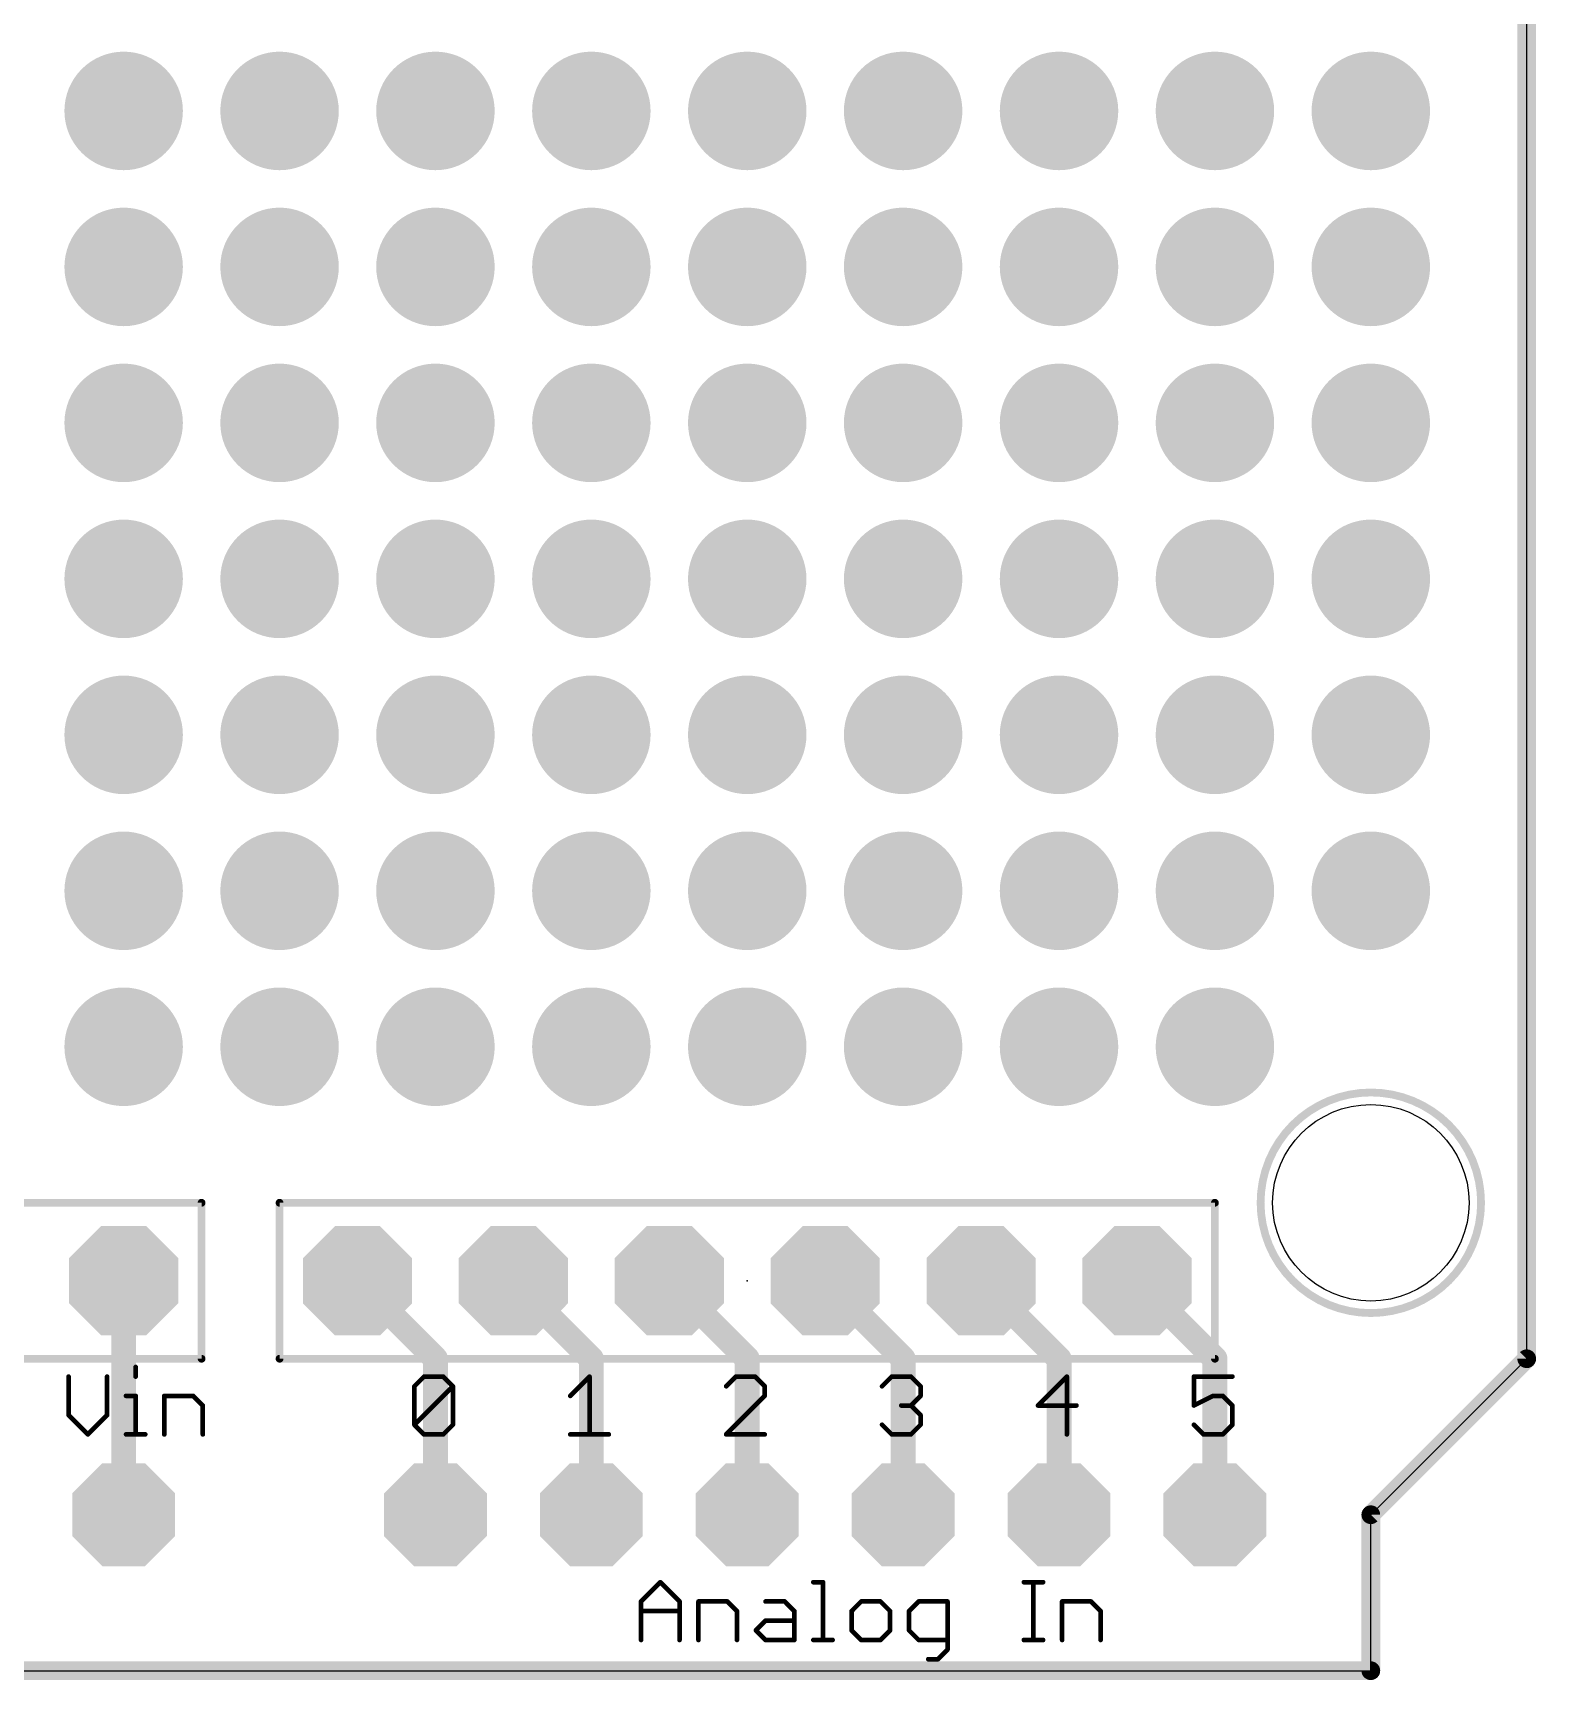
# Model space of a CAD drawing. Extents: x -4.4 to 68.7, y -2.2 to 55.1.
# Drawn here: x 44.24 to 68.73, y -0.15 to 26.67 of the extents above; entities that cross this region are included whole.
import ezdxf

# ---------------------------------------------------------------- set-up
doc = ezdxf.new("R2010")
doc.units = 0
for name, color, linetype in [('16', 132, 'CONTINUOUS'), ('17', 110, 'CONTINUOUS'), ('18', 110, 'CONTINUOUS'), ('20', 53, 'CONTINUOUS'), ('21', 40, 'CONTINUOUS'), ('23', 53, 'CONTINUOUS'), ('51', 253, 'CONTINUOUS')]:
    doc.layers.add(name, color=color, linetype=linetype)

# ---------------------------------------------------------------- blocks, each defined once
blk = doc.blocks.new('RECT')
blk.add_solid([(-0.5, -0.5), (0.5, -0.5), (-0.5, 0.5), (0.5, 0.5)])
blk = doc.blocks.new('OCTAGONP')
at = {"const_width": 0.5}
blk.add_lwpolyline([(-0.25, -0.1036), (-0.25, 0.1036), (-0.1036, 0.25), (0.1036, 0.25), (0.25, 0.1036), (0.25, -0.1036), (0.1036, -0.25), (-0.1036, -0.25), (-0.25, -0.1036), (-0.25, 0.1036)], dxfattribs=at)
blk = doc.blocks.new('ROUNDV')
at = {"const_width": 0.5}
blk.add_lwpolyline([(0, -0.25, 1), (0, 0.25, 1), (0, -0.25)], format="xyb", dxfattribs=at)

msp = doc.modelspace()

# ---------------------------------------------------------------- linework, layer by layer
at = {"layer": '16'}
for points, const_width in [([(68.58, 5.08), (68.58, 37.846)], 0.3048), ([(45.72, 2.54), (45.72, 6.35)], 0.4064), ([(50.8, 5.08), (49.53, 6.35)], 0.4064), ([(53.34, 5.08), (52.07, 6.35)], 0.4064), ([(55.88, 5.08), (54.61, 6.35)], 0.4064), ([(58.42, 5.08), (57.15, 6.35)], 0.4064), ([(60.96, 5.08), (59.69, 6.35)], 0.4064), ([(63.5, 5.08), (62.23, 6.35)], 0.4064), ([(50.8, 2.54), (50.8, 5.08)], 0.4064), ([(53.34, 2.54), (53.34, 5.08)], 0.4064), ([(55.88, 2.54), (55.88, 5.08)], 0.4064), ([(58.42, 2.54), (58.42, 5.08)], 0.4064), ([(60.96, 2.54), (60.96, 5.08)], 0.4064), ([(63.5, 2.54), (63.5, 5.08)], 0.4064), ([(66.04, 2.54), (68.58, 5.08)], 0.3048), ([(66.04, 0), (66.04, 2.54)], 0.3048), ([(0, 0), (66.04, 0)], 0.3048)]:
    msp.add_lwpolyline(points, dxfattribs=dict(at, const_width=const_width))
for points, const_width in [([(45.8216, 6.35, 1), (45.6184, 6.35)], 0.2032), ([(49.6018, 6.4218, 1), (49.4582, 6.2782)], 0.2032), ([(52.1418, 6.4218, 1), (51.9982, 6.2782)], 0.2032), ([(54.6818, 6.4218, 1), (54.5382, 6.2782)], 0.2032), ([(57.2218, 6.4218, 1), (57.0782, 6.2782)], 0.2032), ([(59.7618, 6.4218, 1), (59.6182, 6.2782)], 0.2032), ([(62.3018, 6.4218, 1), (62.1582, 6.2782)], 0.2032), ([(50.9016, 5.08, 1), (50.6984, 5.08)], 0.2032), ([(50.7282, 5.0082, 1), (50.8718, 5.1518)], 0.2032), ([(53.4416, 5.08, 1), (53.2384, 5.08)], 0.2032), ([(53.2682, 5.0082, 1), (53.4118, 5.1518)], 0.2032), ([(55.9816, 5.08, 1), (55.7784, 5.08)], 0.2032), ([(55.8082, 5.0082, 1), (55.9518, 5.1518)], 0.2032), ([(58.5216, 5.08, 1), (58.3184, 5.08)], 0.2032), ([(58.3482, 5.0082, 1), (58.4918, 5.1518)], 0.2032), ([(61.0616, 5.08, 1), (60.8584, 5.08)], 0.2032), ([(60.8882, 5.0082, 1), (61.0318, 5.1518)], 0.2032), ([(63.6016, 5.08, 1), (63.3984, 5.08)], 0.2032), ([(63.4282, 5.0082, 1), (63.5718, 5.1518)], 0.2032), ([(68.5038, 5.08, 1), (68.6562, 5.08)], 0.1524), ([(68.6339, 5.0261, 1), (68.5261, 5.1339)], 0.1524), ([(66.1162, 2.54, 1), (65.9638, 2.54)], 0.1524), ([(45.6184, 2.54, 1), (45.8216, 2.54)], 0.2032), ([(50.6984, 2.54, 1), (50.9016, 2.54)], 0.2032), ([(53.2384, 2.54, 1), (53.4416, 2.54)], 0.2032), ([(55.7784, 2.54, 1), (55.9816, 2.54)], 0.2032), ([(58.3184, 2.54, 1), (58.5216, 2.54)], 0.2032), ([(60.8584, 2.54, 1), (61.0616, 2.54)], 0.2032), ([(63.3984, 2.54, 1), (63.6016, 2.54)], 0.2032), ([(65.9861, 2.5939, 1), (66.0939, 2.4861)], 0.1524), ([(65.9638, 0, 1), (66.1162, 0)], 0.1524), ([(66.04, -0.0762, 1), (66.04, 0.0762)], 0.1524)]:
    msp.add_lwpolyline(points, format="xyb", dxfattribs=dict(at, const_width=const_width))
at = {"layer": '20'}
for p, q in [((68.58, 5.08), (68.58, 37.846)), ((66.04, 2.54), (68.58, 5.08)), ((66.04, 0), (66.04, 2.54)), ((0, 0), (66.04, 0))]:
    msp.add_line(p, q, dxfattribs=at)
msp.add_circle((66.04, 7.62), 1.6, dxfattribs=at)
at = {"layer": '21'}
for points, const_width in [([(26.67, 7.62), (46.99, 7.62)], 0.127), ([(46.99, 7.62), (46.99, 5.08)], 0.127), ([(48.26, 7.62), (63.5, 7.62)], 0.127), ([(48.26, 5.08), (48.26, 7.62)], 0.127), ([(63.5, 7.62), (63.5, 5.08)], 0.127), ([(46.99, 5.08), (26.67, 5.08)], 0.127), ([(63.5, 5.08), (48.26, 5.08)], 0.127), ([(45.9157, 4.9455), (45.9157, 4.7887)], 0.0762), ([(44.8234, 4.7887), (44.8234, 4.1616)], 0.0762), ([(45.4505, 4.1616), (45.4505, 4.7887)], 0.0762), ([(50.4571, 4.6319), (50.6139, 4.7887)], 0.0762), ([(50.4571, 4.0049), (50.4571, 4.6319)], 0.0762), ([(50.4571, 4.0049), (51.0842, 4.6319)], 0.0762), ([(50.6139, 4.7887), (50.9274, 4.7887)], 0.0762), ([(50.9274, 4.7887), (51.0842, 4.6319)], 0.0762), ([(51.0842, 4.6319), (51.0842, 4.0049)], 0.0762), ([(52.9971, 4.4752), (53.3106, 4.7887)], 0.0762), ([(53.3106, 4.7887), (53.3106, 3.8481)], 0.0762), ([(55.6939, 4.7887), (55.5371, 4.6319)], 0.0762), ([(56.0074, 4.7887), (55.6939, 4.7887)], 0.0762), ([(56.1642, 4.6319), (56.0074, 4.7887)], 0.0762), ([(56.1642, 4.4752), (56.1642, 4.6319)], 0.0762), ([(58.0771, 4.6319), (58.2339, 4.7887)], 0.0762), ([(58.2339, 4.7887), (58.5474, 4.7887)], 0.0762), ([(58.5474, 4.7887), (58.7042, 4.6319)], 0.0762), ([(58.7042, 4.6319), (58.7042, 4.4752)], 0.0762), ([(61.0874, 4.7887), (60.6171, 4.3184)], 0.0762), ([(61.0874, 3.8481), (61.0874, 4.7887)], 0.0762), ([(63.7842, 4.7887), (63.1571, 4.7887)], 0.0762), ([(63.1571, 4.7887), (63.1571, 4.3184)], 0.0762), ([(45.7589, 4.4752), (45.9157, 4.4752)], 0.0762), ([(45.9157, 4.4752), (45.9157, 3.8481)], 0.0762), ([(46.3826, 3.8481), (46.3826, 4.4752)], 0.0762), ([(46.3826, 4.4752), (46.8529, 4.4752)], 0.0762), ([(46.8529, 4.4752), (47.0097, 4.3184)], 0.0762), ([(47.0097, 4.3184), (47.0097, 3.8481)], 0.0762), ([(55.5371, 3.8481), (56.1642, 4.4752)], 0.0762), ([(58.5474, 4.3184), (58.3906, 4.3184)], 0.0762), ([(58.7042, 4.4752), (58.5474, 4.3184)], 0.0762), ([(58.5474, 4.3184), (58.7042, 4.1616)], 0.0762), ([(60.6171, 4.3184), (61.2442, 4.3184)], 0.0762), ([(63.1571, 4.3184), (63.4706, 4.4752)], 0.0762), ([(63.4706, 4.4752), (63.6274, 4.4752)], 0.0762), ([(63.6274, 4.4752), (63.7842, 4.3184)], 0.0762), ([(63.7842, 4.3184), (63.7842, 4.0049)], 0.0762), ([(44.8234, 4.1616), (45.1369, 3.8481)], 0.0762), ([(45.1369, 3.8481), (45.4505, 4.1616)], 0.0762), ([(50.6139, 3.8481), (50.4571, 4.0049)], 0.0762), ([(51.0842, 4.0049), (50.9274, 3.8481)], 0.0762), ([(58.2339, 3.8481), (58.0771, 4.0049)], 0.0762), ([(58.7042, 4.0049), (58.5474, 3.8481)], 0.0762), ([(58.7042, 4.1616), (58.7042, 4.0049)], 0.0762), ([(63.3139, 3.8481), (63.1571, 4.0049)], 0.0762), ([(63.7842, 4.0049), (63.6274, 3.8481)], 0.0762), ([(45.7589, 3.8481), (46.0725, 3.8481)], 0.0762), ([(50.9274, 3.8481), (50.6139, 3.8481)], 0.0762), ([(52.9971, 3.8481), (53.6242, 3.8481)], 0.0762), ([(56.1642, 3.8481), (55.5371, 3.8481)], 0.0762), ([(58.5474, 3.8481), (58.2339, 3.8481)], 0.0762), ([(63.6274, 3.8481), (63.3139, 3.8481)], 0.0762), ([(54.1502, 1.1275), (54.4637, 1.441)], 0.0762), ([(54.4637, 1.441), (54.7773, 1.1275)], 0.0762), ([(56.9568, 1.441), (57.1135, 1.441)], 0.0762), ([(57.1135, 1.441), (57.1135, 0.5004)], 0.0762), ([(60.387, 1.441), (60.7005, 1.441)], 0.0762), ([(60.5438, 0.5004), (60.5438, 1.441)], 0.0762), ([(54.1502, 0.5004), (54.1502, 1.1275)], 0.0762), ([(54.7773, 1.1275), (54.7773, 0.5004)], 0.0762), ([(55.0857, 0.5004), (55.0857, 1.1275)], 0.0762), ([(55.0857, 1.1275), (55.556, 1.1275)], 0.0762), ([(55.556, 1.1275), (55.7128, 0.9707)], 0.0762), ([(56.178, 1.1275), (56.4915, 1.1275)], 0.0762), ([(56.4915, 1.1275), (56.6483, 0.9707)], 0.0762), ([(57.7372, 1.1275), (57.5804, 0.9707)], 0.0762), ([(58.0507, 1.1275), (57.7372, 1.1275)], 0.0762), ([(58.2075, 0.9707), (58.0507, 1.1275)], 0.0762), ([(58.6727, 1.1275), (58.516, 0.9707)], 0.0762), ([(59.143, 1.1275), (58.6727, 1.1275)], 0.0762), ([(59.143, 0.3436), (59.143, 1.1275)], 0.0762), ([(61.0107, 0.5004), (61.0107, 1.1275)], 0.0762), ([(61.0107, 1.1275), (61.481, 1.1275)], 0.0762), ([(61.481, 1.1275), (61.6377, 0.9707)], 0.0762), ([(54.1502, 0.9707), (54.7773, 0.9707)], 0.0762), ([(55.7128, 0.9707), (55.7128, 0.5004)], 0.0762), ([(56.0212, 0.6572), (56.178, 0.8139)], 0.0762), ([(56.178, 0.8139), (56.6483, 0.8139)], 0.0762), ([(56.6483, 0.9707), (56.6483, 0.5004)], 0.0762), ([(57.5804, 0.9707), (57.5804, 0.6572)], 0.0762), ([(58.2075, 0.6572), (58.2075, 0.9707)], 0.0762), ([(58.516, 0.9707), (58.516, 0.6572)], 0.0762), ([(61.6377, 0.9707), (61.6377, 0.5004)], 0.0762), ([(56.178, 0.5004), (56.0212, 0.6572)], 0.0762), ([(56.6483, 0.5004), (56.178, 0.5004)], 0.0762), ([(56.9568, 0.5004), (57.2703, 0.5004)], 0.0762), ([(57.5804, 0.6572), (57.7372, 0.5004)], 0.0762), ([(57.7372, 0.5004), (58.0507, 0.5004)], 0.0762), ([(58.0507, 0.5004), (58.2075, 0.6572)], 0.0762), ([(58.516, 0.6572), (58.6727, 0.5004)], 0.0762), ([(58.6727, 0.5004), (59.143, 0.5004)], 0.0762), ([(60.387, 0.5004), (60.7005, 0.5004)], 0.0762), ([(58.9863, 0.1869), (59.143, 0.3436)], 0.0762), ([(58.8295, 0.1869), (58.9863, 0.1869)], 0.0762)]:
    msp.add_lwpolyline(points, dxfattribs=dict(at, const_width=const_width))
for points, const_width in [([(47.0218, 7.62, 1), (46.9582, 7.62)], 0.0635), ([(46.99, 7.5883, 1), (46.99, 7.6517)], 0.0635), ([(48.2918, 7.62, 1), (48.2283, 7.62)], 0.0635), ([(48.26, 7.6517, 1), (48.26, 7.5883)], 0.0635), ([(63.5318, 7.62, 1), (63.4682, 7.62)], 0.0635), ([(63.5, 7.5883, 1), (63.5, 7.6517)], 0.0635), ([(46.9582, 5.08, 1), (47.0218, 5.08)], 0.0635), ([(46.99, 5.0483, 1), (46.99, 5.1117)], 0.0635), ([(48.26, 5.1117, 1), (48.26, 5.0483)], 0.0635), ([(48.2283, 5.08, 1), (48.2918, 5.08)], 0.0635), ([(63.4682, 5.08, 1), (63.5318, 5.08)], 0.0635), ([(63.5, 5.0483, 1), (63.5, 5.1117)], 0.0635), ([(45.9347, 4.9455, 1), (45.8966, 4.9455)], 0.0381), ([(44.8424, 4.7887, 1), (44.8043, 4.7887)], 0.0381), ([(45.4695, 4.7887, 1), (45.4314, 4.7887)], 0.0381), ([(45.8966, 4.7887, 1), (45.9347, 4.7887)], 0.0381), ([(50.4762, 4.6319, 1), (50.4381, 4.6319)], 0.0381), ([(50.4436, 4.6454, 1), (50.4706, 4.6185)], 0.0381), ([(50.6139, 4.8078, 1), (50.6139, 4.7697)], 0.0381), ([(50.6273, 4.7752, 1), (50.6004, 4.8022)], 0.0381), ([(50.9409, 4.8022, 1), (50.9139, 4.7752)], 0.0381), ([(50.9274, 4.7697, 1), (50.9274, 4.8078)], 0.0381), ([(51.1032, 4.6319, 1), (51.0651, 4.6319)], 0.0381), ([(51.0976, 4.6185, 1), (51.0707, 4.6454)], 0.0381), ([(51.0707, 4.6185, 1), (51.0976, 4.6454)], 0.0381), ([(53.3297, 4.7887, 1), (53.2916, 4.7887)], 0.0381), ([(53.3241, 4.7752, 1), (53.2972, 4.8022)], 0.0381), ([(55.5236, 4.6454, 1), (55.5506, 4.6185)], 0.0381), ([(55.6939, 4.8078, 1), (55.6939, 4.7697)], 0.0381), ([(55.7073, 4.7752, 1), (55.6804, 4.8022)], 0.0381), ([(56.0209, 4.8022, 1), (55.9939, 4.7752)], 0.0381), ([(56.0074, 4.7697, 1), (56.0074, 4.8078)], 0.0381), ([(56.1832, 4.6319, 1), (56.1451, 4.6319)], 0.0381), ([(56.1507, 4.6185, 1), (56.1776, 4.6454)], 0.0381), ([(58.0636, 4.6454, 1), (58.0906, 4.6185)], 0.0381), ([(58.2339, 4.8078, 1), (58.2339, 4.7697)], 0.0381), ([(58.2473, 4.7752, 1), (58.2204, 4.8022)], 0.0381), ([(58.5609, 4.8022, 1), (58.5339, 4.7752)], 0.0381), ([(58.5474, 4.7697, 1), (58.5474, 4.8078)], 0.0381), ([(58.7232, 4.6319, 1), (58.6851, 4.6319)], 0.0381), ([(58.6907, 4.6185, 1), (58.7176, 4.6454)], 0.0381), ([(61.1065, 4.7887, 1), (61.0684, 4.7887)], 0.0381), ([(61.1009, 4.7752, 1), (61.0739, 4.8022)], 0.0381), ([(63.1761, 4.7887, 1), (63.138, 4.7887)], 0.0381), ([(63.1571, 4.8078, 1), (63.1571, 4.7697)], 0.0381), ([(63.7842, 4.7697, 1), (63.7842, 4.8078)], 0.0381), ([(45.7589, 4.4942, 1), (45.7589, 4.4561)], 0.0381), ([(45.9347, 4.4752, 1), (45.8966, 4.4752)], 0.0381), ([(45.9157, 4.4561, 1), (45.9157, 4.4942)], 0.0381), ([(46.4016, 4.4752, 1), (46.3635, 4.4752)], 0.0381), ([(46.3826, 4.4942, 1), (46.3826, 4.4561)], 0.0381), ([(46.8664, 4.4886, 1), (46.8394, 4.4617)], 0.0381), ([(46.8529, 4.4561, 1), (46.8529, 4.4942)], 0.0381), ([(47.0287, 4.3184, 1), (46.9906, 4.3184)], 0.0381), ([(46.9962, 4.3049, 1), (47.0231, 4.3319)], 0.0381), ([(52.9836, 4.4886, 1), (53.0106, 4.4617)], 0.0381), ([(56.1451, 4.4752, 1), (56.1832, 4.4752)], 0.0381), ([(56.1776, 4.4617, 1), (56.1507, 4.4886)], 0.0381), ([(58.3906, 4.3375, 1), (58.3906, 4.2994)], 0.0381), ([(58.5609, 4.3319, 1), (58.5339, 4.3049)], 0.0381), ([(58.5339, 4.3319, 1), (58.5609, 4.3049)], 0.0381), ([(58.5474, 4.2994, 1), (58.5474, 4.3375)], 0.0381), ([(58.6851, 4.4752, 1), (58.7232, 4.4752)], 0.0381), ([(58.7176, 4.4617, 1), (58.6907, 4.4886)], 0.0381), ([(60.6171, 4.3375, 1), (60.6171, 4.2994)], 0.0381), ([(60.6036, 4.3319, 1), (60.6306, 4.3049)], 0.0381), ([(61.2442, 4.2994, 1), (61.2442, 4.3375)], 0.0381), ([(63.138, 4.3184, 1), (63.1761, 4.3184)], 0.0381), ([(63.1486, 4.3354, 1), (63.1656, 4.3014)], 0.0381), ([(63.4706, 4.4942, 1), (63.4706, 4.4561)], 0.0381), ([(63.4792, 4.4581, 1), (63.4621, 4.4922)], 0.0381), ([(63.6409, 4.4886, 1), (63.6139, 4.4617)], 0.0381), ([(63.6274, 4.4561, 1), (63.6274, 4.4942)], 0.0381), ([(63.8032, 4.3184, 1), (63.7651, 4.3184)], 0.0381), ([(63.7707, 4.3049, 1), (63.7976, 4.3319)], 0.0381), ([(44.8043, 4.1616, 1), (44.8424, 4.1616)], 0.0381), ([(44.8369, 4.1751, 1), (44.8099, 4.1482)], 0.0381), ([(45.4314, 4.1616, 1), (45.4695, 4.1616)], 0.0381), ([(45.4639, 4.1482, 1), (45.437, 4.1751)], 0.0381), ([(50.4706, 4.0183, 1), (50.4436, 3.9914)], 0.0381), ([(50.4436, 4.0183, 1), (50.4706, 3.9914)], 0.0381), ([(50.4381, 4.0049, 1), (50.4762, 4.0049)], 0.0381), ([(51.0651, 4.0049, 1), (51.1032, 4.0049)], 0.0381), ([(51.0976, 3.9914, 1), (51.0707, 4.0183)], 0.0381), ([(58.0906, 4.0183, 1), (58.0636, 3.9914)], 0.0381), ([(58.7232, 4.1616, 1), (58.6851, 4.1616)], 0.0381), ([(58.6851, 4.0049, 1), (58.7232, 4.0049)], 0.0381), ([(58.6907, 4.1482, 1), (58.7176, 4.1751)], 0.0381), ([(58.7176, 3.9914, 1), (58.6907, 4.0183)], 0.0381), ([(63.1706, 4.0183, 1), (63.1436, 3.9914)], 0.0381), ([(63.7651, 4.0049, 1), (63.8032, 4.0049)], 0.0381), ([(63.7976, 3.9914, 1), (63.7707, 4.0183)], 0.0381), ([(45.1235, 3.8616, 1), (45.1504, 3.8346)], 0.0381), ([(45.1235, 3.8346, 1), (45.1504, 3.8616)], 0.0381), ([(45.7589, 3.8672, 1), (45.7589, 3.8291)], 0.0381), ([(45.8966, 3.8481, 1), (45.9347, 3.8481)], 0.0381), ([(46.0725, 3.8291, 1), (46.0725, 3.8672)], 0.0381), ([(46.3635, 3.8481, 1), (46.4016, 3.8481)], 0.0381), ([(46.9906, 3.8481, 1), (47.0287, 3.8481)], 0.0381), ([(50.6139, 3.8672, 1), (50.6139, 3.8291)], 0.0381), ([(50.6004, 3.8346, 1), (50.6273, 3.8616)], 0.0381), ([(50.9139, 3.8616, 1), (50.9409, 3.8346)], 0.0381), ([(50.9274, 3.8291, 1), (50.9274, 3.8672)], 0.0381), ([(52.9971, 3.8672, 1), (52.9971, 3.8291)], 0.0381), ([(53.2916, 3.8481, 1), (53.3297, 3.8481)], 0.0381), ([(53.6242, 3.8291, 1), (53.6242, 3.8672)], 0.0381), ([(55.5371, 3.8672, 1), (55.5371, 3.8291)], 0.0381), ([(55.5236, 3.8616, 1), (55.5506, 3.8346)], 0.0381), ([(56.1642, 3.8291, 1), (56.1642, 3.8672)], 0.0381), ([(58.2339, 3.8672, 1), (58.2339, 3.8291)], 0.0381), ([(58.2204, 3.8346, 1), (58.2473, 3.8616)], 0.0381), ([(58.5339, 3.8616, 1), (58.5609, 3.8346)], 0.0381), ([(58.5474, 3.8291, 1), (58.5474, 3.8672)], 0.0381), ([(61.0684, 3.8481, 1), (61.1065, 3.8481)], 0.0381), ([(63.3139, 3.8672, 1), (63.3139, 3.8291)], 0.0381), ([(63.3004, 3.8346, 1), (63.3273, 3.8616)], 0.0381), ([(63.6139, 3.8616, 1), (63.6409, 3.8346)], 0.0381), ([(63.6274, 3.8291, 1), (63.6274, 3.8672)], 0.0381), ([(54.4772, 1.4545, 1), (54.4503, 1.4275)], 0.0381), ([(54.4772, 1.4275, 1), (54.4503, 1.4545)], 0.0381), ([(56.9568, 1.4601, 1), (56.9568, 1.422)], 0.0381), ([(57.1326, 1.441, 1), (57.0945, 1.441)], 0.0381), ([(57.1135, 1.422, 1), (57.1135, 1.4601)], 0.0381), ([(60.387, 1.4601, 1), (60.387, 1.422)], 0.0381), ([(60.5628, 1.441, 1), (60.5247, 1.441)], 0.0381), ([(60.7005, 1.422, 1), (60.7005, 1.4601)], 0.0381), ([(54.1693, 1.1275, 1), (54.1312, 1.1275)], 0.0381), ([(54.1367, 1.1409, 1), (54.1637, 1.114)], 0.0381), ([(54.7963, 1.1275, 1), (54.7582, 1.1275)], 0.0381), ([(54.7638, 1.114, 1), (54.7907, 1.1409)], 0.0381), ([(55.1048, 1.1275, 1), (55.0667, 1.1275)], 0.0381), ([(55.0857, 1.1465, 1), (55.0857, 1.1084)], 0.0381), ([(55.5695, 1.1409, 1), (55.5425, 1.114)], 0.0381), ([(55.556, 1.1084, 1), (55.556, 1.1465)], 0.0381), ([(56.178, 1.1465, 1), (56.178, 1.1084)], 0.0381), ([(56.505, 1.1409, 1), (56.4781, 1.114)], 0.0381), ([(56.4915, 1.1084, 1), (56.4915, 1.1465)], 0.0381), ([(57.7372, 1.1465, 1), (57.7372, 1.1084)], 0.0381), ([(57.7507, 1.114, 1), (57.7237, 1.1409)], 0.0381), ([(58.0642, 1.1409, 1), (58.0373, 1.114)], 0.0381), ([(58.0507, 1.1084, 1), (58.0507, 1.1465)], 0.0381), ([(58.6727, 1.1465, 1), (58.6727, 1.1084)], 0.0381), ([(58.6862, 1.114, 1), (58.6592, 1.1409)], 0.0381), ([(59.1621, 1.1275, 1), (59.124, 1.1275)], 0.0381), ([(59.143, 1.1084, 1), (59.143, 1.1465)], 0.0381), ([(61.0297, 1.1275, 1), (60.9916, 1.1275)], 0.0381), ([(61.0107, 1.1465, 1), (61.0107, 1.1084)], 0.0381), ([(61.4944, 1.1409, 1), (61.4675, 1.114)], 0.0381), ([(61.481, 1.1084, 1), (61.481, 1.1465)], 0.0381), ([(54.1502, 0.9898, 1), (54.1502, 0.9516)], 0.0381), ([(54.7773, 0.9516, 1), (54.7773, 0.9898)], 0.0381), ([(55.7318, 0.9707, 1), (55.6937, 0.9707)], 0.0381), ([(55.6993, 0.9572, 1), (55.7263, 0.9842)], 0.0381), ([(56.178, 0.833, 1), (56.178, 0.7949)], 0.0381), ([(56.1915, 0.8005, 1), (56.1645, 0.8274)], 0.0381), ([(56.6674, 0.9707, 1), (56.6293, 0.9707)], 0.0381), ([(56.6348, 0.9572, 1), (56.6618, 0.9842)], 0.0381), ([(56.6483, 0.7949, 1), (56.6483, 0.833)], 0.0381), ([(57.5995, 0.9707, 1), (57.5614, 0.9707)], 0.0381), ([(57.567, 0.9842, 1), (57.5939, 0.9572)], 0.0381), ([(58.2266, 0.9707, 1), (58.1885, 0.9707)], 0.0381), ([(58.194, 0.9572, 1), (58.221, 0.9842)], 0.0381), ([(58.535, 0.9707, 1), (58.4969, 0.9707)], 0.0381), ([(58.5025, 0.9842, 1), (58.5294, 0.9572)], 0.0381), ([(61.6568, 0.9707, 1), (61.6187, 0.9707)], 0.0381), ([(61.6243, 0.9572, 1), (61.6512, 0.9842)], 0.0381), ([(56.0347, 0.6706, 1), (56.0078, 0.6437)], 0.0381), ([(56.0078, 0.6706, 1), (56.0347, 0.6437)], 0.0381), ([(56.178, 0.5195, 1), (56.178, 0.4814)], 0.0381), ([(56.6483, 0.4814, 1), (56.6483, 0.5195)], 0.0381), ([(56.9568, 0.5195, 1), (56.9568, 0.4814)], 0.0381), ([(57.2703, 0.4814, 1), (57.2703, 0.5195)], 0.0381), ([(57.5614, 0.6572, 1), (57.5995, 0.6572)], 0.0381), ([(57.5939, 0.6706, 1), (57.567, 0.6437)], 0.0381), ([(57.7372, 0.5195, 1), (57.7372, 0.4814)], 0.0381), ([(58.0507, 0.4814, 1), (58.0507, 0.5195)], 0.0381), ([(58.1885, 0.6572, 1), (58.2266, 0.6572)], 0.0381), ([(58.221, 0.6437, 1), (58.194, 0.6706)], 0.0381), ([(58.4969, 0.6572, 1), (58.535, 0.6572)], 0.0381), ([(58.5294, 0.6706, 1), (58.5025, 0.6437)], 0.0381), ([(58.6727, 0.5195, 1), (58.6727, 0.4814)], 0.0381), ([(59.143, 0.4814, 1), (59.143, 0.5195)], 0.0381), ([(60.387, 0.5195, 1), (60.387, 0.4814)], 0.0381), ([(60.7005, 0.4814, 1), (60.7005, 0.5195)], 0.0381), ([(54.1312, 0.5004, 1), (54.1693, 0.5004)], 0.0381), ([(54.7582, 0.5004, 1), (54.7963, 0.5004)], 0.0381), ([(55.0667, 0.5004, 1), (55.1048, 0.5004)], 0.0381), ([(55.6937, 0.5004, 1), (55.7318, 0.5004)], 0.0381), ([(56.1645, 0.4869, 1), (56.1915, 0.5139)], 0.0381), ([(56.6293, 0.5004, 1), (56.6674, 0.5004)], 0.0381), ([(57.0945, 0.5004, 1), (57.1326, 0.5004)], 0.0381), ([(57.7237, 0.4869, 1), (57.7507, 0.5139)], 0.0381), ([(58.0373, 0.5139, 1), (58.0642, 0.4869)], 0.0381), ([(58.6592, 0.4869, 1), (58.6862, 0.5139)], 0.0381), ([(59.124, 0.3436, 1), (59.1621, 0.3436)], 0.0381), ([(59.1565, 0.3302, 1), (59.1296, 0.3571)], 0.0381), ([(60.5247, 0.5004, 1), (60.5628, 0.5004)], 0.0381), ([(60.9916, 0.5004, 1), (61.0297, 0.5004)], 0.0381), ([(61.6187, 0.5004, 1), (61.6568, 0.5004)], 0.0381), ([(58.8295, 0.2059, 1), (58.8295, 0.1678)], 0.0381), ([(58.9728, 0.2003, 1), (58.9997, 0.1734)], 0.0381), ([(58.9863, 0.1678, 1), (58.9863, 0.2059)], 0.0381)]:
    msp.add_lwpolyline(points, format="xyb", dxfattribs=dict(at, const_width=const_width))
at = {"layer": '23'}
msp.add_point((55.88, 6.35), dxfattribs=at)
at = {"layer": '51', "const_width": 0.127}
msp.add_lwpolyline([(66.04, 5.824, 1), (66.04, 9.416, 1), (66.04, 5.824)], format="xyb", dxfattribs=at)

# ---------------------------------------------------------------- block references
at = {"layer": '17', "xscale": 1.778, "yscale": 1.778, "rotation": 90}
for p in [(45.72, 6.35), (45.72, 6.35), (49.53, 6.35), (49.53, 6.35), (52.07, 6.35), (52.07, 6.35), (54.61, 6.35), (54.61, 6.35), (57.15, 6.35), (57.15, 6.35), (59.69, 6.35), (59.69, 6.35), (62.23, 6.35), (62.23, 6.35)]:
    msp.add_blockref('OCTAGONP', p, dxfattribs=at)
at = {"layer": '17', "xscale": 1.6764, "yscale": 1.6764}
for p in [(45.72, 2.54), (45.72, 2.54), (50.8, 2.54), (50.8, 2.54), (53.34, 2.54), (53.34, 2.54), (55.88, 2.54), (55.88, 2.54), (58.42, 2.54), (58.42, 2.54), (60.96, 2.54), (60.96, 2.54), (63.5, 2.54), (63.5, 2.54)]:
    msp.add_blockref('OCTAGONP', p, dxfattribs=at)
at = {"layer": '18', "xscale": 1.9304, "yscale": 1.9304}
for p in [(45.72, 25.4), (45.72, 25.4), (48.26, 25.4), (48.26, 25.4), (50.8, 25.4), (50.8, 25.4), (53.34, 25.4), (53.34, 25.4), (55.88, 25.4), (55.88, 25.4), (58.42, 25.4), (58.42, 25.4), (60.96, 25.4), (60.96, 25.4), (63.5, 25.4), (63.5, 25.4), (66.04, 25.4), (66.04, 25.4), (45.72, 22.86), (45.72, 22.86), (48.26, 22.86), (48.26, 22.86), (50.8, 22.86), (50.8, 22.86), (53.34, 22.86), (53.34, 22.86), (55.88, 22.86), (55.88, 22.86), (58.42, 22.86), (58.42, 22.86), (60.96, 22.86), (60.96, 22.86), (63.5, 22.86), (63.5, 22.86), (66.04, 22.86), (66.04, 22.86), (45.72, 20.32), (45.72, 20.32), (48.26, 20.32), (48.26, 20.32), (50.8, 20.32), (50.8, 20.32), (53.34, 20.32), (53.34, 20.32), (55.88, 20.32), (55.88, 20.32), (58.42, 20.32), (58.42, 20.32), (60.96, 20.32), (60.96, 20.32), (63.5, 20.32), (63.5, 20.32), (66.04, 20.32), (66.04, 20.32), (45.72, 17.78), (45.72, 17.78), (48.26, 17.78), (48.26, 17.78), (50.8, 17.78), (50.8, 17.78), (53.34, 17.78), (53.34, 17.78), (55.88, 17.78), (55.88, 17.78), (58.42, 17.78), (58.42, 17.78), (60.96, 17.78), (60.96, 17.78), (63.5, 17.78), (63.5, 17.78), (66.04, 17.78), (66.04, 17.78), (45.72, 15.24), (45.72, 15.24), (48.26, 15.24), (48.26, 15.24), (50.8, 15.24), (50.8, 15.24), (53.34, 15.24), (53.34, 15.24), (55.88, 15.24), (55.88, 15.24), (58.42, 15.24), (58.42, 15.24), (60.96, 15.24), (60.96, 15.24), (63.5, 15.24), (63.5, 15.24), (66.04, 15.24), (66.04, 15.24), (45.72, 12.7), (45.72, 12.7), (48.26, 12.7), (48.26, 12.7), (50.8, 12.7), (50.8, 12.7), (53.34, 12.7), (53.34, 12.7), (55.88, 12.7), (55.88, 12.7), (58.42, 12.7), (58.42, 12.7), (60.96, 12.7), (60.96, 12.7), (63.5, 12.7), (63.5, 12.7), (66.04, 12.7), (66.04, 12.7), (45.72, 10.16), (45.72, 10.16), (48.26, 10.16), (48.26, 10.16), (50.8, 10.16), (50.8, 10.16), (53.34, 10.16), (53.34, 10.16), (55.88, 10.16), (55.88, 10.16), (58.42, 10.16), (58.42, 10.16), (60.96, 10.16), (60.96, 10.16), (63.5, 10.16), (63.5, 10.16)]:
    msp.add_blockref('ROUNDV', p, dxfattribs=at)
at = {"layer": '51', "xscale": 0.508, "yscale": 0.508}
for p in [(45.72, 6.35), (49.53, 6.35), (52.07, 6.35), (54.61, 6.35), (57.15, 6.35), (59.69, 6.35), (62.23, 6.35)]:
    msp.add_blockref('RECT', p, dxfattribs=at)

doc.saveas('drawing.dxf')
